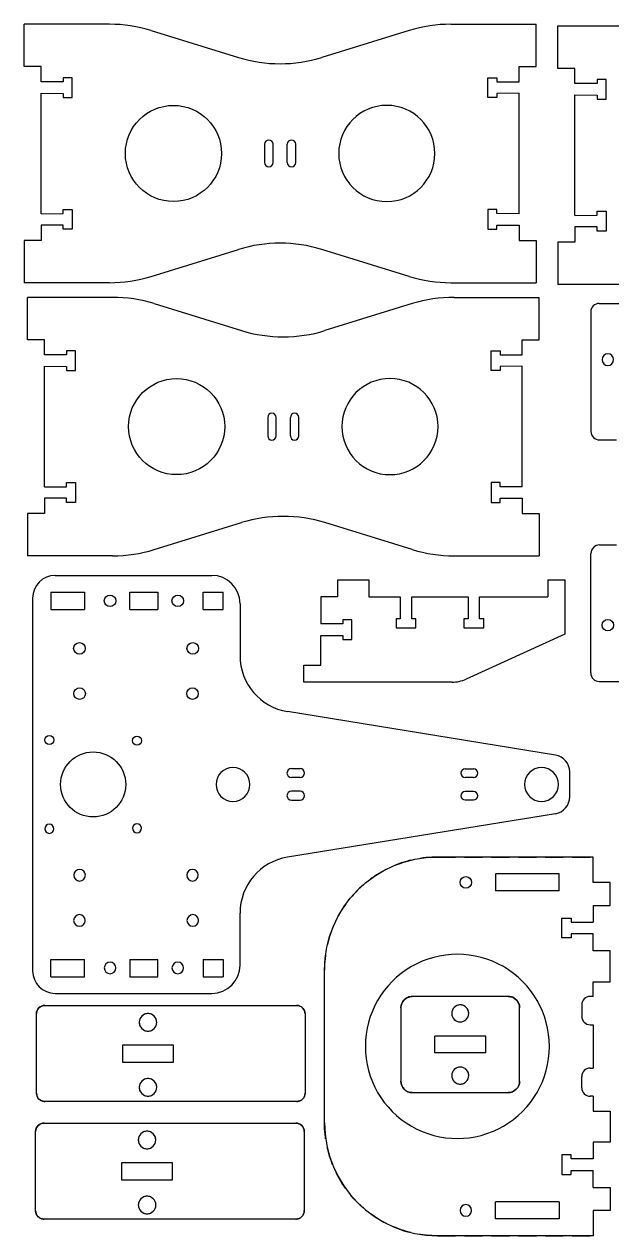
# Model space of a CAD drawing. Header units: millimetres. Extents: x -1441 to -172, y -752 to 2.
# Drawn here: x -1440.8 to -1233, y -426.4 to 2.2 of the extents above; entities that cross this region are included whole.
import ezdxf

# ---------------------------------------------------------------- set-up
doc = ezdxf.new("R2010")
doc.units = ezdxf.units.MM
doc.linetypes.add('HIDDEN', pattern=[9.525, 6.35, -3.175])
doc.layers.get('0').update_dxf_attribs({"color": 253, "lineweight": 70, "true_color": 0x8faf8f})
doc.layers.add('Hidden', color=38, linetype='HIDDEN', lineweight=70, true_color=0x482605)

msp = doc.modelspace()

# ---------------------------------------------------------------- linework, layer by layer
at = {"color": 38, "lineweight": -3, "true_color": 0x482605}
for p, q in [((-1410.67, 2.15), (-1440.8, 2.15)), ((-1440.8, -12.83), (-1440.8, 2.15)), ((-1289.92, 2.15), (-1259.8, 2.15)), ((-1259.8, -12.83), (-1259.8, 2.15)), ((-1252.03, 1.53), (-1071.03, 1.53)), ((-1252.03, -13.45), (-1252.03, 1.53)), ((-1395.93, -0.07), (-1365.04, -9.6)), ((-1304.67, -0.07), (-1335.56, -9.6)), ((-1434.8, -12.83), (-1440.8, -12.83)), ((-1434.8, -18.2), (-1434.8, -12.83)), ((-1265.8, -18.2), (-1265.8, -12.83)), ((-1265.8, -12.83), (-1259.8, -12.83)), ((-1427, -16.75), (-1427, -18.2)), ((-1423.8, -16.75), (-1427, -16.75)), ((-1423.8, -23.75), (-1423.8, -16.75)), ((-1276.8, -23.75), (-1276.8, -16.75)), ((-1276.8, -16.75), (-1273.6, -16.75)), ((-1273.6, -16.75), (-1273.6, -18.2)), ((-1246.03, -13.45), (-1252.03, -13.45)), ((-1246.03, -18.82), (-1246.03, -13.45)), ((-1427, -18.2), (-1434.8, -18.2)), ((-1273.6, -18.2), (-1265.8, -18.2)), ((-1238.23, -18.82), (-1246.03, -18.82)), ((-1238.23, -17.37), (-1238.23, -18.82)), ((-1235.03, -17.37), (-1238.23, -17.37)), ((-1235.03, -24.37), (-1235.03, -17.37)), ((-1434.8, -22.2), (-1427, -22.3)), ((-1434.8, -64.92), (-1434.8, -22.2)), ((-1427, -22.3), (-1427, -23.75)), ((-1427, -23.75), (-1423.8, -23.75)), ((-1273.6, -23.75), (-1276.8, -23.75)), ((-1265.8, -22.2), (-1273.6, -22.3)), ((-1273.6, -22.3), (-1273.6, -23.75)), ((-1265.8, -64.92), (-1265.8, -22.2)), ((-1246.03, -22.82), (-1238.23, -22.92)), ((-1246.03, -65.54), (-1246.03, -22.82)), ((-1238.23, -22.92), (-1238.23, -24.37)), ((-1238.23, -24.37), (-1235.03, -24.37)), ((-1355.8, -40.31), (-1355.8, -46.81)), ((-1352.8, -46.81), (-1352.8, -40.31)), ((-1347.8, -46.81), (-1347.8, -40.31)), ((-1344.8, -46.81), (-1344.8, -40.31)), ((-1427, -64.82), (-1427, -63.37)), ((-1427, -63.37), (-1423.8, -63.37)), ((-1423.8, -63.37), (-1423.8, -70.37)), ((-1276.8, -63.37), (-1276.8, -70.37)), ((-1273.6, -63.37), (-1276.8, -63.37)), ((-1273.6, -64.82), (-1273.6, -63.37)), ((-1238.23, -65.44), (-1238.23, -63.99)), ((-1238.23, -63.99), (-1235.03, -63.99)), ((-1235.03, -63.99), (-1235.03, -70.99)), ((-1434.8, -64.92), (-1427, -64.82)), ((-1265.8, -64.92), (-1273.6, -64.82)), ((-1246.03, -65.54), (-1238.23, -65.44)), ((-1427, -68.92), (-1434.8, -68.92)), ((-1434.8, -68.92), (-1434.8, -74.29)), ((-1427, -70.37), (-1427, -68.92)), ((-1423.8, -70.37), (-1427, -70.37)), ((-1276.8, -70.37), (-1273.6, -70.37)), ((-1273.6, -68.92), (-1265.8, -68.92)), ((-1273.6, -70.37), (-1273.6, -68.92)), ((-1265.8, -68.92), (-1265.8, -74.29)), ((-1238.23, -69.54), (-1246.03, -69.54)), ((-1246.03, -69.54), (-1246.03, -74.91)), ((-1238.23, -70.99), (-1238.23, -69.54)), ((-1235.03, -70.99), (-1238.23, -70.99)), ((-1434.8, -74.29), (-1440.8, -74.29)), ((-1440.8, -74.29), (-1440.8, -89.27)), ((-1265.8, -74.29), (-1259.8, -74.29)), ((-1259.8, -74.29), (-1259.8, -89.27)), ((-1246.03, -74.91), (-1252.03, -74.91)), ((-1252.03, -74.91), (-1252.03, -89.89)), ((-1395.93, -87.05), (-1365.04, -77.52)), ((-1304.67, -87.05), (-1335.56, -77.52)), ((-1410.67, -89.27), (-1440.8, -89.27)), ((-1289.92, -89.27), (-1259.8, -89.27)), ((-1071.03, -89.89), (-1252.03, -89.89)), ((-1409.55, -94.47), (-1439.68, -94.47)), ((-1439.68, -109.45), (-1439.68, -94.47)), ((-1394.81, -96.69), (-1363.92, -106.22)), ((-1303.55, -96.69), (-1334.44, -106.22)), ((-1288.8, -94.47), (-1258.68, -94.47)), ((-1258.68, -109.45), (-1258.68, -94.47)), ((-1237.43, -96.6), (-1219.35, -96.58)), ((-1240.42, -99.61), (-1240.37, -141.91)), ((-1433.68, -109.45), (-1439.68, -109.45)), ((-1433.68, -114.82), (-1433.68, -109.45)), ((-1264.68, -114.82), (-1264.68, -109.45)), ((-1264.68, -109.45), (-1258.68, -109.45)), ((-1425.88, -114.82), (-1433.68, -114.82)), ((-1425.88, -113.37), (-1425.88, -114.82)), ((-1422.68, -113.37), (-1425.88, -113.37)), ((-1422.68, -120.37), (-1422.68, -113.37)), ((-1275.68, -120.37), (-1275.68, -113.37)), ((-1275.68, -113.37), (-1272.48, -113.37)), ((-1272.48, -113.37), (-1272.48, -114.82)), ((-1272.48, -114.82), (-1264.68, -114.82)), ((-1433.68, -118.82), (-1425.88, -118.92)), ((-1433.68, -161.54), (-1433.68, -118.82)), ((-1425.88, -118.92), (-1425.88, -120.37)), ((-1264.68, -118.82), (-1272.48, -118.92)), ((-1272.48, -118.92), (-1272.48, -120.37)), ((-1264.68, -161.54), (-1264.68, -118.82)), ((-1425.88, -120.37), (-1422.68, -120.37)), ((-1272.48, -120.37), (-1275.68, -120.37)), ((-1354.68, -136.93), (-1354.68, -143.43)), ((-1351.68, -143.43), (-1351.68, -136.93)), ((-1346.68, -143.43), (-1346.68, -136.93)), ((-1343.68, -143.43), (-1343.68, -136.93)), ((-1237.37, -144.9), (-1231.37, -144.89)), ((-1433.68, -161.54), (-1425.88, -161.44)), ((-1425.88, -161.44), (-1425.88, -159.99)), ((-1425.88, -159.99), (-1422.68, -159.99)), ((-1422.68, -159.99), (-1422.68, -166.99)), ((-1275.68, -159.99), (-1275.68, -166.99)), ((-1272.48, -159.99), (-1275.68, -159.99)), ((-1272.48, -161.44), (-1272.48, -159.99)), ((-1264.68, -161.54), (-1272.48, -161.44)), ((-1425.88, -165.54), (-1433.68, -165.54)), ((-1433.68, -165.54), (-1433.68, -170.91)), ((-1425.88, -166.99), (-1425.88, -165.54)), ((-1422.68, -166.99), (-1425.88, -166.99)), ((-1275.68, -166.99), (-1272.48, -166.99)), ((-1272.48, -165.54), (-1264.68, -165.54)), ((-1272.48, -166.99), (-1272.48, -165.54)), ((-1264.68, -165.54), (-1264.68, -170.91)), ((-1433.68, -170.91), (-1439.68, -170.91)), ((-1439.68, -170.91), (-1439.68, -185.89)), ((-1264.68, -170.91), (-1258.68, -170.91)), ((-1258.68, -170.91), (-1258.68, -185.89)), ((-1394.81, -183.67), (-1363.92, -174.14)), ((-1303.55, -183.67), (-1334.44, -174.14)), ((-1237.37, -182.03), (-1231.37, -182.04)), ((-1409.55, -185.89), (-1439.68, -185.89)), ((-1288.8, -185.89), (-1258.68, -185.89)), ((-1240.42, -227.33), (-1240.37, -185.03)), ((-1429.84, -192.82), (-1374.49, -192.82)), ((-1329.88, -194.39), (-1318.88, -194.39)), ((-1329.88, -200.39), (-1329.88, -194.39)), ((-1318.88, -194.39), (-1318.88, -200.39)), ((-1255.58, -194.39), (-1249.58, -194.39)), ((-1255.58, -194.39), (-1255.58, -200.39)), ((-1249.58, -194.39), (-1249.58, -213.57)), ((-1437.84, -200.82), (-1437.84, -332.68)), ((-1431.45, -198.7), (-1431.45, -204.82)), ((-1431.45, -198.7), (-1419.46, -198.7)), ((-1419.46, -198.7), (-1419.46, -204.82)), ((-1403.4, -198.7), (-1393.54, -198.7)), ((-1403.4, -204.82), (-1403.4, -198.7)), ((-1393.54, -198.7), (-1393.54, -204.82)), ((-1377.47, -198.7), (-1370.49, -198.7)), ((-1377.47, -204.82), (-1377.47, -198.7)), ((-1370.49, -204.82), (-1370.49, -198.7)), ((-1335.88, -200.39), (-1335.88, -209.98)), ((-1329.88, -200.39), (-1335.88, -200.39)), ((-1318.88, -200.39), (-1307.83, -200.39)), ((-1307.83, -200.39), (-1307.83, -208.19)), ((-1303.73, -208.19), (-1303.73, -200.39)), ((-1303.73, -200.39), (-1283.83, -200.39)), ((-1283.83, -200.39), (-1283.83, -208.19)), ((-1279.73, -208.19), (-1279.73, -200.39)), ((-1279.73, -200.39), (-1255.58, -200.39)), ((-1431.45, -204.82), (-1419.46, -204.82)), ((-1403.4, -204.82), (-1393.54, -204.82)), ((-1377.47, -204.82), (-1370.49, -204.82)), ((-1364.49, -202.82), (-1364.49, -221.24)), ((-1328.08, -209.98), (-1335.88, -209.98)), ((-1328.08, -208.53), (-1328.08, -209.98)), ((-1324.88, -208.53), (-1328.08, -208.53)), ((-1324.88, -215.53), (-1324.88, -208.53)), ((-1309.28, -208.19), (-1309.28, -211.39)), ((-1307.83, -208.19), (-1309.28, -208.19)), ((-1302.28, -208.19), (-1303.73, -208.19)), ((-1302.28, -211.39), (-1302.28, -208.19)), ((-1283.83, -208.19), (-1285.28, -208.19)), ((-1285.28, -208.19), (-1285.28, -211.39)), ((-1278.28, -208.19), (-1279.73, -208.19)), ((-1278.28, -211.39), (-1278.28, -208.19)), ((-1335.88, -214.08), (-1328.08, -214.08)), ((-1335.88, -224.57), (-1335.88, -214.08)), ((-1328.08, -214.08), (-1328.08, -215.53)), ((-1309.28, -211.39), (-1302.28, -211.39)), ((-1285.28, -211.39), (-1278.28, -211.39)), ((-1249.58, -213.57), (-1284.54, -229.49)), ((-1328.08, -215.53), (-1324.88, -215.53)), ((-1341.88, -230.57), (-1341.88, -224.57)), ((-1341.88, -224.57), (-1335.88, -224.57)), ((-1289.51, -230.57), (-1341.88, -230.57)), ((-1237.43, -230.33), (-1219.35, -230.35)), ((-1252.92, -256.4), (-1347.7, -240.98)), ((-1346.27, -261.15), (-1343.27, -261.15)), ((-1284.86, -261.25), (-1281.86, -261.25)), ((-1343.27, -264.35), (-1346.27, -264.35)), ((-1281.86, -264.25), (-1284.86, -264.25)), ((-1247.89, -271.18), (-1247.89, -262.32)), ((-1343.27, -269.15), (-1346.27, -269.15)), ((-1281.86, -269.25), (-1284.86, -269.25)), ((-1346.27, -272.35), (-1343.27, -272.35)), ((-1284.86, -272.25), (-1281.86, -272.25)), ((-1252.92, -277.1), (-1347.7, -292.52)), ((-1239.61, -292.43), (-1294.61, -292.43)), ((-1239.61, -301.4), (-1239.61, -292.43)), ((-1274.18, -298.4), (-1274.18, -304.4)), ((-1251.61, -298.4), (-1274.18, -298.4)), ((-1251.61, -304.4), (-1251.61, -298.4)), ((-1233.61, -301.4), (-1239.61, -301.4)), ((-1233.61, -309.55), (-1233.61, -301.4)), ((-1251.61, -304.4), (-1274.18, -304.4)), ((-1364.49, -330.68), (-1364.49, -312.26)), ((-1239.61, -309.55), (-1239.61, -315.5)), ((-1239.61, -309.55), (-1233.61, -309.55)), ((-1250.61, -321.05), (-1250.61, -314.05)), ((-1250.61, -314.05), (-1247.41, -314.05)), ((-1247.41, -314.05), (-1247.41, -315.5)), ((-1247.41, -315.5), (-1239.61, -315.5)), ((-1247.41, -321.05), (-1250.61, -321.05)), ((-1239.61, -319.6), (-1247.41, -319.6)), ((-1247.41, -319.6), (-1247.41, -321.05)), ((-1239.61, -325.6), (-1239.61, -319.6)), ((-1233.61, -325.6), (-1239.61, -325.6)), ((-1233.61, -336.55), (-1233.61, -325.6)), ((-1431.45, -334.8), (-1431.45, -328.68)), ((-1431.45, -328.68), (-1419.46, -328.68)), ((-1419.46, -334.8), (-1419.46, -328.68)), ((-1403.4, -328.68), (-1393.54, -328.68)), ((-1403.4, -328.68), (-1403.4, -334.8)), ((-1393.54, -334.8), (-1393.54, -328.68)), ((-1377.47, -328.68), (-1377.47, -334.8)), ((-1377.47, -328.68), (-1370.49, -328.68)), ((-1370.49, -328.68), (-1370.49, -334.8)), ((-1334.61, -386.41), (-1334.61, -332.43)), ((-1431.45, -334.8), (-1419.46, -334.8)), ((-1403.4, -334.8), (-1393.54, -334.8)), ((-1377.47, -334.8), (-1370.49, -334.8)), ((-1239.61, -341.76), (-1239.61, -336.55)), ((-1239.61, -336.55), (-1233.61, -336.55)), ((-1429.84, -340.68), (-1374.49, -340.68)), ((-1269.6, -341.75), (-1303.6, -341.75)), ((-1239.61, -341.76), (-1240.61, -341.76)), ((-1433.46, -344.91), (-1344.46, -344.91)), ((-1307.6, -345.75), (-1307.6, -371.75)), ((-1265.6, -371.75), (-1265.6, -345.75)), ((-1243.61, -344.76), (-1243.61, -348.76)), ((-1436.46, -375.91), (-1436.46, -347.91)), ((-1341.46, -347.91), (-1341.46, -375.91)), ((-1240.61, -351.76), (-1239.61, -351.76)), ((-1239.61, -351.76), (-1239.61, -367.08)), ((-1406.04, -358.99), (-1406.04, -364.99)), ((-1388.04, -358.99), (-1406.04, -358.99)), ((-1388.04, -364.99), (-1388.04, -358.99)), ((-1277.6, -355.75), (-1295.6, -355.75)), ((-1295.6, -361.75), (-1295.6, -355.75)), ((-1277.6, -361.75), (-1277.6, -355.75)), ((-1277.6, -361.75), (-1295.6, -361.75)), ((-1406.04, -364.99), (-1388.04, -364.99)), ((-1240.61, -367.08), (-1239.61, -367.08)), ((-1243.61, -374.08), (-1243.61, -370.08)), ((-1303.6, -375.75), (-1269.6, -375.75)), ((-1239.61, -377.08), (-1240.61, -377.08)), ((-1239.61, -377.08), (-1239.61, -382.29)), ((-1344.46, -378.91), (-1433.46, -378.91)), ((-1239.61, -382.29), (-1233.61, -382.29)), ((-1233.61, -382.29), (-1233.61, -393.24)), ((-1436.77, -417.53), (-1436.77, -389.53)), ((-1433.77, -386.53), (-1344.77, -386.53)), ((-1341.77, -389.53), (-1341.77, -417.53)), ((-1239.61, -393.24), (-1239.61, -399.24)), ((-1233.61, -393.24), (-1239.61, -393.24)), ((-1250.61, -397.79), (-1250.61, -404.79)), ((-1247.41, -397.79), (-1250.61, -397.79)), ((-1247.41, -399.24), (-1247.41, -397.79)), ((-1406.35, -400.61), (-1406.35, -406.61)), ((-1388.35, -400.61), (-1406.35, -400.61)), ((-1388.35, -406.61), (-1388.35, -400.61)), ((-1239.61, -399.24), (-1247.41, -399.24)), ((-1406.35, -406.61), (-1388.35, -406.61)), ((-1250.61, -404.79), (-1247.41, -404.79)), ((-1247.41, -403.34), (-1239.61, -403.34)), ((-1247.41, -404.79), (-1247.41, -403.34)), ((-1239.61, -409.29), (-1239.61, -403.34)), ((-1239.61, -409.29), (-1233.61, -409.29)), ((-1233.61, -409.29), (-1233.61, -417.44)), ((-1274.18, -420.44), (-1274.18, -414.44)), ((-1251.61, -414.44), (-1274.18, -414.44)), ((-1251.61, -414.44), (-1251.61, -420.44)), ((-1233.61, -417.44), (-1239.61, -417.44)), ((-1239.61, -417.44), (-1239.61, -426.41)), ((-1344.77, -420.53), (-1433.77, -420.53)), ((-1251.61, -420.44), (-1274.18, -420.44)), ((-1239.61, -426.41), (-1294.61, -426.41))]:
    msp.add_line(p, q, dxfattribs=at)
for centre, radius in [((-1388.03, -43.56), 17), ((-1386.91, -140.18), 17), ((-1410.45, -201.82), 2.05), ((-1386.49, -201.82), 2.05), ((-1234.4, -210.43), 2.05), ((-1421.27, -218.63), 2.05), ((-1381.19, -218.63), 2.05), ((-1421.22, -234.63), 2.05), ((-1381.29, -234.63), 2.05), ((-1431.92, -251.04), 1.6), ((-1400.92, -251.25), 1.6), ((-1416.42, -266.75), 11.5), ((-1284.61, -301.4), 2.05)]:
    msp.add_circle(centre, radius, dxfattribs=at)
at = {"color": 38, "lineweight": -3, "true_color": 0x482605, "extrusion": (-3.10843e-15, -3.56504e-15, -1)}
for centre in [(1312.57, -43.56), (1311.45, -140.18)]:
    msp.add_circle(centre, 17, dxfattribs=at)
at = {"color": 38, "lineweight": -3, "true_color": 0x482605, "extrusion": (2.30664e-17, -5.35528e-15, -1)}
msp.add_circle((1234.4, -116.5), 2.05, dxfattribs=at)
at = {"color": 38, "lineweight": -3, "true_color": 0x482605, "extrusion": (9.34322e-15, -6.47277e-15, -1)}
for centre, radius in [((1366.97, -266.75), 6), ((1257.86, -266.75), 6), ((1431.92, -282.46), 1.6), ((1400.92, -282.25), 1.6), ((1421.22, -298.87), 2.05), ((1381.29, -298.87), 2.05), ((1421.27, -314.87), 2.05), ((1381.19, -314.87), 2.05), ((1410.45, -331.68), 2.05), ((1386.49, -331.68), 2.05)]:
    msp.add_circle(centre, radius, dxfattribs=at)
at = {"color": 38, "lineweight": -3, "true_color": 0x482605, "extrusion": (-3.81639e-17, -1.33799e-15, -1)}
msp.add_circle((1284.61, -417.44), 2.05, dxfattribs=at)
at = {"color": 38, "lineweight": -3, "true_color": 0x482605}
for centre, radius, start, end in [((-1410.67, -47.85), 50, 72.8523, 90), ((-1289.92, -47.85), 50, 90, 107.1477), ((-1350.3, 38.18), 50, 252.8523, 287.1477), ((-1354.3, -40.31), 1.5, 360, 180), ((-1346.3, -40.31), 1.5, 0, 180), ((-1354.3, -46.81), 1.5, 180, 0), ((-1346.3, -46.81), 1.5, 180, 0), ((-1350.3, -125.3), 50, 72.8523, 107.1477), ((-1410.67, -39.27), 50, 270, 287.1477), ((-1289.92, -39.27), 50, 252.8523, 270), ((-1409.55, -144.47), 50, 72.8523, 90), ((-1288.8, -144.47), 50, 90, 107.1477), ((-1237.42, -99.6), 3, 90.067, 180.0674), ((-1349.18, -58.44), 50, 252.8523, 287.1477), ((-1353.18, -136.93), 1.5, 360, 180), ((-1345.18, -136.93), 1.5, 0, 180), ((-1353.18, -143.43), 1.5, 180, 0), ((-1345.18, -143.43), 1.5, 180, 0), ((-1237.37, -141.9), 3, 180.0674, 270.0674), ((-1349.18, -221.92), 50, 72.8523, 107.1477), ((-1409.55, -135.89), 50, 270, 287.1477), ((-1288.8, -135.89), 50, 252.8523, 270), ((-1237.37, -185.03), 3, 89.9326, 179.9326), ((-1429.84, -200.82), 8, 90, 180), ((-1374.49, -202.82), 10, 0, 90), ((-1344.49, -221.24), 20, 180, 260.7576), ((-1289.51, -218.57), 12, 270, 294.4743), ((-1237.42, -227.33), 3, 179.9326, 269.933), ((-1253.89, -262.32), 6, 0, 80.7576), ((-1346.27, -262.75), 1.6, 90, 270), ((-1343.27, -262.75), 1.6, 270, 90), ((-1284.86, -262.75), 1.5, 90, 270), ((-1281.86, -262.75), 1.5, 270, 90), ((-1346.27, -270.75), 1.6, 90, 270), ((-1343.27, -270.75), 1.6, 270, 90), ((-1284.86, -270.75), 1.5, 90, 270), ((-1281.86, -270.75), 1.5, 270, 90), ((-1253.89, -271.18), 6, 279.2424, 360), ((-1344.49, -312.26), 20, 99.2424, 180), ((-1287.61, -359.4), 32.55, 359.9691, 180.0309), ((-1429.84, -332.68), 8, 180, 270), ((-1374.49, -330.68), 10, 270, 0), ((-1240.61, -344.76), 3, 90, 180), ((-1240.61, -348.76), 3, 180, 270), ((-1287.61, -359.44), 32.55, 179.9691, 0.0309), ((-1240.61, -370.08), 3, 90, 180), ((-1240.61, -374.08), 3, 180, 270)]:
    msp.add_arc(centre, radius, start, end, dxfattribs=at)
at = {"color": 38, "lineweight": -3, "true_color": 0x482605, "extrusion": (-3.81639e-17, -1.33809e-15, -1)}
msp.add_ellipse((-1294.61, -332.43), major_axis=(0, 40), ratio=0.999999, start_param=4.712389, end_param=6.283185, dxfattribs=at)
at = {"color": 38, "lineweight": -3, "true_color": 0x482605, "extrusion": (-8.58909e-35, -9.86076e-32, -1)}
for centre, start_param, end_param in [((-1303.6, -345.75), 3.140725, 4.711521), ((-1303.6, -371.75), 1.569928, 3.140725), ((-1269.6, -371.75), 6.282317, 7.853114)]:
    msp.add_ellipse(centre, major_axis=(4, 0), ratio=1, start_param=start_param, end_param=end_param, dxfattribs=at)
at = {"color": 38, "lineweight": -3, "true_color": 0x482605, "extrusion": (0, 0, -1)}
for centre, major_axis, start_param, end_param in [((-1269.6, -345.75), (4, 0), 4.711521, 6.282317), ((-1433.46, -347.91), (-3, 0), 6.282317, 7.853114), ((-1344.46, -375.91), (-3, 0), 3.140725, 4.711521), ((-1433.77, -389.53), (-3, 0), 6.282317, 7.853114), ((-1344.77, -417.53), (-3, 0), 3.140725, 4.711521)]:
    msp.add_ellipse(centre, major_axis=major_axis, ratio=1, start_param=start_param, end_param=end_param, dxfattribs=at)
at = {"color": 38, "lineweight": -3, "true_color": 0x482605}
for centre, major_axis, ratio, start_param, end_param in [((-1433.46, -347.91), (3, 0), 1, 1.571664, 3.142461), ((-1344.46, -347.91), (3, 0), 1, 0.000868, 1.571664), ((-1303.6, -371.75), (-4, 0), 1, 0.000868, 1.571664), ((-1269.6, -371.75), (-4, 0), 1, 1.571664, 3.142461), ((-1433.77, -389.53), (3, 0), 1, 1.571664, 3.142461), ((-1344.77, -389.53), (3, 0), 1, 0.000868, 1.571664), ((-1294.61, -386.41), (0, -40), 0.999999, 4.712389, 6.283185)]:
    msp.add_ellipse(centre, major_axis=major_axis, ratio=ratio, start_param=start_param, end_param=end_param, dxfattribs=at)
at = {"color": 38, "lineweight": -3, "true_color": 0x482605, "extrusion": (-6.24886e-33, -9.86022e-32, -1)}
for centre, start_param, end_param in [((-1344.46, -347.91), 1.569928, 3.140725), ((-1433.46, -375.91), 4.711521, 6.282317), ((-1344.77, -389.53), 1.569928, 3.140725), ((-1433.77, -417.53), 4.711521, 6.282317)]:
    msp.add_ellipse(centre, major_axis=(-3, 0), ratio=1, start_param=start_param, end_param=end_param, dxfattribs=at)
at = {"color": 38, "lineweight": -3, "true_color": 0x482605, "extrusion": (-1.23259e-32, 1.07364e-35, -1)}
msp.add_ellipse((-1286.59, -347.75), major_axis=(3, 0), ratio=1, dxfattribs=at)
at = {"color": 38, "lineweight": -3, "true_color": 0x482605, "extrusion": (-6.16297e-33, 5.36818e-36, -1)}
for centre in [(-1397.05, -350.91), (-1397.04, -373.91), (-1397.36, -392.53), (-1397.35, -415.53)]:
    msp.add_ellipse(centre, major_axis=(-3.1, 0), ratio=1, dxfattribs=at)
at = {"color": 38, "lineweight": -3, "true_color": 0x482605, "extrusion": (0, 0, -1)}
msp.add_ellipse((-1286.59, -369.75), major_axis=(3, 0), ratio=1, dxfattribs=at)
at = {"layer": 'Hidden', "lineweight": -3}
for p, q in [((-1294.61, -292.43), (-1294.61, -292.44)), ((-1294.61, -292.44), (-1239.61, -292.44)), ((-1239.61, -292.44), (-1239.61, -292.43)), ((-1334.61, -332.44), (-1334.61, -332.43)), ((-1303.6, -341.75), (-1303.6, -341.75)), ((-1269.6, -341.75), (-1269.6, -341.75)), ((-1433.46, -344.91), (-1433.46, -344.91)), ((-1344.46, -344.91), (-1344.46, -344.91)), ((-1307.6, -345.75), (-1307.6, -345.75)), ((-1265.6, -345.75), (-1265.6, -345.75)), ((-1436.46, -347.91), (-1436.46, -347.91)), ((-1341.46, -347.91), (-1341.46, -347.91)), ((-1406.04, -358.99), (-1406.04, -358.99)), ((-1388.04, -358.99), (-1388.04, -358.99)), ((-1295.6, -355.75), (-1295.6, -355.75)), ((-1277.6, -355.75), (-1277.6, -355.75)), ((-1295.6, -361.75), (-1295.6, -361.75)), ((-1277.6, -361.75), (-1277.6, -361.75)), ((-1406.04, -364.99), (-1406.04, -364.99)), ((-1388.04, -364.99), (-1388.04, -364.99)), ((-1307.6, -371.75), (-1307.6, -371.75)), ((-1265.6, -371.75), (-1265.6, -371.75)), ((-1436.46, -375.91), (-1436.46, -375.91)), ((-1341.46, -375.91), (-1341.46, -375.91)), ((-1303.6, -375.75), (-1303.6, -375.75)), ((-1269.6, -375.75), (-1269.6, -375.75)), ((-1433.46, -378.91), (-1433.46, -378.91)), ((-1344.46, -378.91), (-1344.46, -378.91)), ((-1436.77, -389.53), (-1436.77, -389.53)), ((-1433.77, -386.53), (-1433.77, -386.53)), ((-1344.77, -386.53), (-1344.77, -386.53)), ((-1341.77, -389.53), (-1341.77, -389.53)), ((-1334.61, -386.4), (-1334.61, -386.41)), ((-1406.35, -400.61), (-1406.35, -400.61)), ((-1388.35, -400.61), (-1388.35, -400.61)), ((-1406.35, -406.61), (-1406.35, -406.61)), ((-1388.35, -406.61), (-1388.35, -406.61)), ((-1436.77, -417.53), (-1436.77, -417.53)), ((-1341.77, -417.53), (-1341.77, -417.53)), ((-1433.77, -420.53), (-1433.77, -420.53)), ((-1344.77, -420.53), (-1344.77, -420.53)), ((-1294.61, -426.41), (-1294.61, -426.4)), ((-1294.61, -426.4), (-1239.61, -426.4)), ((-1239.61, -426.4), (-1239.61, -426.41))]:
    msp.add_line(p, q, dxfattribs=at)
for centre, major_axis, ratio, start_param, end_param in [((-1294.61, -332.44), (0, 40), 0.999999, 0, 1.570796), ((-1303.6, -345.75), (-4, 0), 1, 4.713257, 6.284053), ((-1269.6, -345.75), (-4, 0), 1, 3.142461, 4.713257), ((-1433.46, -375.91), (3, 0), 1, 3.142461, 4.713257), ((-1344.46, -375.91), (3, 0), 1, 4.713257, 6.284053), ((-1433.77, -417.53), (3, 0), 1, 3.142461, 4.713257), ((-1344.77, -417.53), (3, 0), 1, 4.713257, 6.284053)]:
    msp.add_ellipse(centre, major_axis=major_axis, ratio=ratio, start_param=start_param, end_param=end_param, dxfattribs=at)
at = {"layer": 'Hidden', "lineweight": -3, "extrusion": (-1.23259e-32, 1.07364e-35, -1)}
msp.add_ellipse((-1286.59, -347.75), major_axis=(3, 0), ratio=1, dxfattribs=at)
at = {"layer": 'Hidden', "lineweight": -3, "extrusion": (-6.16297e-33, 5.36818e-36, -1)}
for centre in [(-1397.05, -350.91), (-1397.04, -373.91), (-1397.36, -392.53), (-1397.35, -415.53)]:
    msp.add_ellipse(centre, major_axis=(-3.1, 0), ratio=1, dxfattribs=at)
at = {"layer": 'Hidden', "lineweight": -3, "extrusion": (0, 0, -1)}
msp.add_ellipse((-1286.59, -369.75), major_axis=(3, 0), ratio=1, dxfattribs=at)
at = {"layer": 'Hidden', "lineweight": -3, "extrusion": (-3.81639e-17, -1.33788e-15, -1)}
msp.add_ellipse((-1294.61, -386.4), major_axis=(0, -40), ratio=0.999999, start_param=0, end_param=1.570796, dxfattribs=at)

doc.saveas('drawing.dxf')
